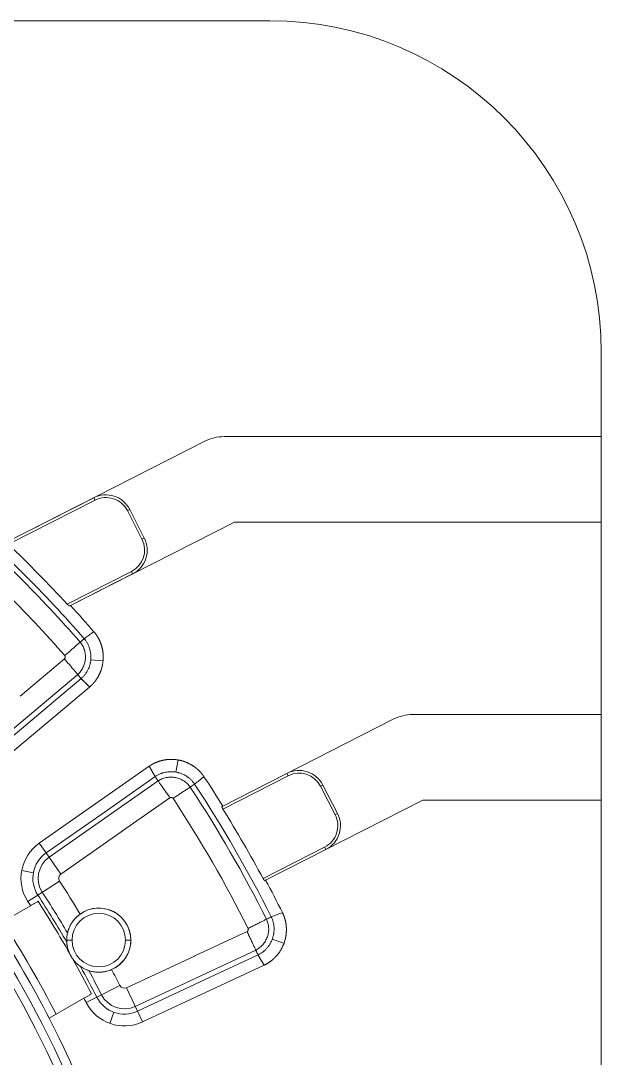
# Model space of a CAD drawing. Header units: millimetres. Extents: x 210 to 1075, y 109 to 733.
# Drawn here: x 671 to 779.6, y 538.7 to 732.8 of the extents above; entities that cross this region are included whole.
import ezdxf

# ---------------------------------------------------------------- set-up
doc = ezdxf.new("R2010")
doc.units = ezdxf.units.MM
doc.layers.add('core', color=7, linetype='Continuous', lineweight=20)

msp = doc.modelspace()

# ---------------------------------------------------------------- linework, layer by layer
at = {"layer": 'core', "lineweight": 18}
for p, q in [((717.557, 732.811), (577.917, 732.811)), ((779.557, 655.012), (779.557, 670.811)), ((705.377, 654.141), (668.517, 635.37)), ((779.557, 655.012), (709.007, 655.012)), ((779.557, 639.012), (779.557, 655.012)), ((694.078, 636.043), (691.355, 641.389)), ((680.27, 623.4), (710.927, 639.012)), ((779.557, 639.012), (710.927, 639.012)), ((779.557, 603.011), (779.557, 639.012)), ((664.604, 592.031), (683.831, 608.164)), ((740.652, 602.14), (708.75, 585.894)), ((779.557, 603.011), (744.282, 603.011)), ((779.557, 587.011), (779.557, 603.011)), ((694.996, 593.35), (674.417, 578.94)), ((730.215, 584.492), (727.481, 589.833)), ((716.77, 572.022), (746.202, 587.011)), ((779.557, 587.011), (746.202, 587.011)), ((779.557, 531.305), (779.557, 587.011)), ((689.937, 581.198), (689.994, 581.238)), ((672.792, 567.262), (666.289, 563.507)), ((703.497, 557.851), (703.434, 557.821)), ((693.718, 545.51), (716.484, 556.126)), ((676.289, 546.187), (682.792, 549.941))]:
    msp.add_line(p, q, dxfattribs=at)
at = {"layer": 'core', "lineweight": 13}
for p, q in [((668.389, 635.305), (684.63, 643.576)), ((684.857, 643.13), (668.647, 634.875)), ((684.63, 643.576), (684.857, 643.13)), ((690.909, 641.163), (691.355, 641.389)), ((693.632, 635.816), (690.909, 641.163)), ((691.355, 641.389), (694.078, 636.043)), ((694.078, 636.043), (693.632, 635.816)), ((679.67, 623.656), (691.664, 629.764)), ((691.891, 629.318), (680.145, 623.336)), ((691.664, 629.764), (691.891, 629.318)), ((679.144, 613.437), (670.852, 606.48)), ((684.064, 613.261), (686.362, 613.054)), ((662.537, 594.494), (681.61, 610.498)), ((682.249, 609.738), (673.903, 602.735)), ((673.903, 602.735), (663.176, 593.733)), ((700.403, 594.521), (699.997, 592.246)), ((708.63, 585.832), (720.761, 592.01)), ((720.761, 592.01), (720.988, 591.565)), ((696.672, 590.598), (676.261, 576.306)), ((687.167, 585.154), (696.103, 591.412)), ((720.988, 591.565), (708.775, 585.345)), ((727.036, 589.605), (727.481, 589.833)), ((729.77, 584.264), (727.036, 589.605)), ((727.481, 589.833), (730.215, 584.492)), ((689.994, 581.238), (698.873, 587.455)), ((675.692, 577.12), (687.167, 585.154)), ((730.215, 584.492), (729.77, 584.264)), ((678.462, 573.163), (689.937, 581.198)), ((674.417, 578.94), (675.692, 577.12)), ((678.462, 573.163), (675.692, 577.12)), ((716.294, 572.341), (727.806, 578.204)), ((728.033, 577.758), (716.65, 571.961)), ((727.806, 578.204), (728.033, 577.758)), ((671.137, 573.83), (673.322, 573.425)), ((678.21, 571.871), (674.158, 569.244)), ((672.293, 568.035), (674.158, 569.244)), ((713.307, 562.425), (703.497, 557.851)), ((718.025, 561.012), (720.204, 560.224)), ((680.557, 560.811), (679.557, 560.811)), ((690.557, 560.811), (691.557, 560.811)), ((703.434, 557.821), (690.738, 551.901)), ((692.359, 548.424), (714.928, 558.948)), ((715.348, 558.048), (705.475, 553.444)), ((705.475, 553.444), (692.779, 547.524)), ((689.493, 552.329), (685.191, 550.133)), ((690.738, 551.901), (692.779, 547.524)), ((683.212, 549.123), (685.191, 550.133)), ((693.718, 545.51), (692.779, 547.524)), ((688.388, 547.321), (687.643, 545.227))]:
    msp.add_line(p, q, dxfattribs=at)
at = {"layer": 'core', "lineweight": 18}
for centre, radius, start, end in [((717.557, 670.811), 62, 0, 90), ((709.007, 647.012), 8, 90, 116.98793), ((494.557, 452.811), 201.12, 0, 180), ((686.899, 639.12), 5, 26.98793, 116.98793), ((494.557, 452.811), 251.902, 42.70457, 46.28262), ((689.622, 633.774), 5, 296.98793, 26.98793), ((494.557, 452.811), 252.17, 41.08098, 42.56947), ((744.282, 595.011), 8, 90, 116.98793), ((723.03, 587.555), 5, 27.10649, 116.98793), ((494.557, 452.811), 252.17, 31.85353, 33.33591), ((494.557, 452.811), 251.902, 28.32747, 31.74459), ((725.764, 582.214), 5, 296.98793, 27.10649), ((679.006, 572.387), 8, 125, 212.95487), ((494.557, 452.811), 252.17, 26.66474, 28.21241), ((494.557, 452.811), 211.818, 32.70596, 32.95487), ((494.557, 452.811), 213.449, 29.64184, 32.68527), ((685.557, 560.811), 6, 0, 125.52647), ((494.557, 452.811), 204.318, 27.19463, 32.80537), ((494.557, 452.811), 205.818, 27.21509, 32.78491), ((685.557, 560.811), 6, 293.44508, 0), ((494.557, 452.811), 213.449, 27.31473, 29.32971), ((494.557, 452.811), 211.818, 27.04513, 27.29404), ((690.337, 552.76), 8, 207.04513, 295), ((494.557, 452.811), 204.318, 17.80537, 27.19463)]:
    msp.add_arc(centre, radius, start, end, dxfattribs=at)
at = {"layer": 'core', "lineweight": 13}
for centre, radius, start, end in [((494.557, 452.811), 202.61, 0, 180), ((686.899, 639.12), 5, 26.98793, 116.98793), ((686.899, 639.12), 4.5, 26.98793, 116.98793), ((494.557, 452.811), 249.948, 41.12793, 48.87207), ((494.557, 452.811), 248.955, 41.12793, 48.87207), ((494.557, 452.811), 245.118, 41.12793, 48.87207), ((689.622, 633.774), 4.5, 296.98793, 26.98793), ((689.622, 633.774), 5, 296.98793, 26.98793), ((723.03, 587.555), 5, 27.10649, 116.98793), ((723.03, 587.555), 4.5, 27.10649, 116.98793), ((494.557, 452.811), 248.955, 26.71555, 33.28795), ((494.557, 452.811), 249.948, 26.71555, 33.28795), ((494.557, 452.811), 245.118, 26.71555, 33.28795), ((725.764, 582.214), 4.5, 296.98793, 27.10649), ((725.764, 582.214), 5, 296.98793, 27.10649), ((679.006, 572.387), 5.778, 125, 212.95487), ((679.006, 572.387), 4.785, 125, 212.95487), ((679.006, 572.387), 0.948, 125, 212.95487), ((494.557, 452.811), 218.87, 31.04793, 32.95487), ((494.557, 452.811), 214.04, 30.18821, 32.95487), ((494.557, 452.811), 215.033, 30.56553, 32.95487), ((685.557, 560.811), 6, 0, 146.18813), ((685.557, 560.811), 5, 0, 180), ((685.557, 560.811), 5, 180, 0), ((685.557, 560.811), 6, 272.78157, 0), ((494.557, 452.811), 214.04, 27.04513, 28.78333), ((494.557, 452.811), 218.87, 27.04513, 27.92362), ((494.557, 452.811), 215.033, 27.04513, 28.40599), ((690.337, 552.76), 0.948, 207.04513, 295), ((690.337, 552.76), 5.778, 207.04513, 295), ((690.337, 552.76), 4.785, 207.04513, 295)]:
    msp.add_arc(centre, radius, start, end, dxfattribs=at)
for points, knots in [([(585.006, 363.835), (586.484, 365.258), (587.92, 366.719), (590.709, 369.717), (592.063, 371.255), (594.688, 374.405), (595.96, 376.017), (597.807, 378.494), (598.412, 379.328), (599.155, 380.384), (599.303, 380.596), (599.598, 381.02), (600.038, 381.658), (600.47, 382.299), (601.895, 384.442), (602.984, 386.181), (605.063, 389.706), (606.052, 391.491), (607.931, 395.108), (608.822, 396.939), (610.506, 400.646), (611.3, 402.523), (612.789, 406.321), (613.485, 408.243), (614.778, 412.133), (615.375, 414.101), (615.955, 416.216), (615.989, 416.341), (616.057, 416.59), (616.09, 416.715), (616.19, 417.089), (616.388, 417.838), (616.831, 419.586), (617.179, 421.088), (617.836, 424.095), (618.221, 426.105), (618.883, 430.135), (619.44, 434.174), (619.789, 438.234), (620.033, 442.303), (620.102, 444.342), (620.135, 448.431), (620.099, 450.48), (619.964, 453.562), (619.905, 454.591), (619.815, 455.878), (619.796, 456.135), (619.757, 456.65), (619.695, 457.423), (619.626, 458.193), (619.479, 459.732), (619.256, 461.779), (618.981, 463.816), (618.53, 466.863), (618.178, 468.884), (617.371, 472.906), (616.461, 476.908), (615.346, 480.869), (614.585, 483.331), (614.43, 483.823), (614.192, 484.56), (614.112, 484.806), (613.95, 485.296), (613.542, 486.521), (613.114, 487.738), (612.052, 490.643), (611.296, 492.56), (609.688, 496.355), (608.836, 498.232), (607.711, 500.555), (607.483, 501.018), (607.137, 501.711), (607.02, 501.941), (606.787, 502.402), (606.199, 503.549), (605.595, 504.685), (604.115, 507.388), (603.086, 509.159), (600.947, 512.64), (599.837, 514.35), (597.534, 517.71), (596.342, 519.36), (593.877, 522.6), (591.333, 525.78), (588.63, 528.843), (585.847, 531.847), (584.415, 533.319), (582.574, 535.12), (582.203, 535.479), (581.643, 536.013), (581.456, 536.191), (581.08, 536.545), (580.14, 537.427), (577.665, 539.675), (575.317, 541.655), (572.132, 544.213), (570.512, 545.45), (565.57, 549.04), (562.166, 551.27), (556.901, 554.373), (555.119, 555.368), (551.5, 557.274), (549.663, 558.187), (547.333, 559.275), (546.631, 559.598), (545.926, 559.914), (545.454, 560.124), (545.218, 560.229), (544.036, 560.746), (543.088, 561.148), (540.234, 562.316), (538.319, 563.047), (534.466, 564.414), (532.528, 565.05), (528.629, 566.23), (526.669, 566.774), (522.724, 567.769), (518.757, 568.673), (514.745, 569.393), (510.709, 570.019), (508.68, 570.285), (505.618, 570.614), (504.595, 570.712), (503.056, 570.841), (502.542, 570.881), (501.77, 570.936), (501.512, 570.954), (500.998, 570.988), (500.74, 571.004), (498.426, 571.143), (496.374, 571.218), (492.279, 571.273), (490.236, 571.254), (486.161, 571.121), (482.095, 570.895), (478.049, 570.483), (474.012, 569.977), (471.999, 569.678), (467.981, 568.986), (465.978, 568.593), (461.98, 567.715), (459.985, 567.229), (457.499, 566.562), (457.002, 566.426), (456.257, 566.217), (456.008, 566.146), (455.513, 566.004), (454.275, 565.646), (453.045, 565.27), (450.11, 564.338), (448.173, 563.674), (444.339, 562.262), (442.443, 561.515), (436.812, 559.149), (433.138, 557.407), (425.948, 553.592), (422.433, 551.519), (418.138, 548.721), (417.284, 548.15), (416.011, 547.28), (415.376, 546.84), (414.745, 546.395), (414.324, 546.097), (414.114, 545.947), (412.228, 544.594), (410.585, 543.359), (407.363, 540.824), (405.786, 539.525), (402.695, 536.861), (401.182, 535.498), (398.22, 532.708), (395.321, 529.856), (392.55, 526.879), (389.841, 523.839), (388.519, 522.288), (385.938, 519.123), (384.679, 517.509), (382.839, 515.041), (381.931, 513.795), (381.042, 512.531), (380.6, 511.896), (380.453, 511.684), (380.161, 511.259), (378.854, 509.345), (377.599, 507.406), (375.45, 503.921), (374.417, 502.16), (372.432, 498.599), (371.48, 496.801), (369.654, 493.167), (368.78, 491.331), (367.112, 487.625), (365.522, 483.881), (364.09, 480.065), (362.738, 476.212), (362.102, 474.267), (361.208, 471.321), (360.921, 470.334), (360.504, 468.848), (360.368, 468.351), (360.101, 467.355), (359.97, 466.856), (359.33, 464.363), (358.863, 462.365), (358.016, 458.361), (357.637, 456.355), (356.964, 452.335), (356.671, 450.321), (356.169, 446.286), (355.752, 442.243), (355.38, 436.157), (355.302, 432.084), (355.31, 428.003), (355.358, 425.959), (355.495, 422.887), (355.579, 421.35), (355.707, 419.553), (355.768, 418.783), (355.81, 418.269), (355.832, 418.012), (356.033, 415.702), (356.255, 413.66), (356.781, 409.598), (357.086, 407.577), (357.778, 403.558), (358.164, 401.559), (359.019, 397.582), (359.487, 395.605), (360.504, 391.67), (361.601, 387.757), (362.862, 383.887), (364.204, 380.037), (364.915, 378.123), (366.421, 374.317), (367.215, 372.425), (368.156, 370.308), (368.261, 370.073), (368.472, 369.603), (368.579, 369.369), (368.9, 368.665), (369.549, 367.263), (370.218, 365.875), (371.582, 363.116), (372.526, 361.301), (374.484, 357.718), (375.498, 355.95), (378.641, 350.716), (380.873, 347.32), (384.424, 342.365), (385.641, 340.737), (388.144, 337.526), (389.429, 335.944), (392.068, 332.827), (393.422, 331.292), (395.505, 329.025), (396.208, 328.275), (397.097, 327.345), (397.276, 327.159), (397.634, 326.789), (397.813, 326.604), (398.353, 326.051), (398.715, 325.685), (400.53, 323.863), (402.007, 322.439), (405.009, 319.659), (406.535, 318.302), (411.183, 314.332), (414.379, 311.819), (419.314, 308.245), (422.651, 305.927), (426.081, 303.738), (429.559, 301.615), (431.322, 300.586), (434.895, 298.594), (436.705, 297.631), (438.999, 296.469), (439.459, 296.239), (440.152, 295.897), (440.383, 295.783), (440.846, 295.558), (442.004, 294.996), (443.167, 294.45), (445.967, 293.169), (447.845, 292.355), (451.624, 290.805), (453.525, 290.068), (457.348, 288.672), (459.271, 288.013), (463.139, 286.769), (467.029, 285.602), (472.93, 284.077), (478.897, 282.779), (482.92, 282.066), (486.964, 281.431), (488.998, 281.152), (491.299, 280.883), (491.555, 280.853), (492.067, 280.796), (492.323, 280.768), (493.09, 280.686), (494.626, 280.529), (496.159, 280.395), (499.225, 280.156), (501.266, 280.038), (505.344, 279.879), (507.381, 279.84), (511.449, 279.838), (513.481, 279.876), (517.54, 280.029), (519.567, 280.145), (523.616, 280.453), (527.661, 280.838), (531.696, 281.378), (537.742, 282.305), (541.763, 283.08), (546.025, 284.072), (546.275, 284.131), (546.776, 284.251), (547.527, 284.431), (549.274, 284.865), (550.762, 285.257), (553.728, 286.069), (555.689, 286.646), (559.581, 287.871), (561.511, 288.52), (565.343, 289.887), (569.144, 291.324), (572.885, 292.902), (576.596, 294.549), (578.436, 295.408), (582.087, 297.196), (583.897, 298.125), (587.488, 300.054), (589.268, 301.053), (592.798, 303.123), (594.547, 304.193), (596.498, 305.438), (596.715, 305.577), (597.148, 305.856), (597.364, 305.996), (598.011, 306.417), (599.301, 307.266), (600.575, 308.131), (603.105, 309.881), (604.765, 311.077), (608.033, 313.524), (609.641, 314.776), (612.805, 317.334), (614.361, 318.641), (617.422, 321.311), (618.927, 322.673), (623.365, 326.844), (626.221, 329.733), (630.354, 334.232), (631.706, 335.758), (634.36, 338.866), (635.661, 340.447), (637.575, 342.861), (638.206, 343.673), (639.455, 345.31), (640.072, 346.133), (641.895, 348.616), (643.076, 350.288), (645.371, 353.668), (647.599, 357.084), (649.693, 360.569), (651.721, 364.088), (652.702, 365.864), (654.6, 369.451), (655.516, 371.262), (657.283, 374.916), (658.135, 376.76), (659.773, 380.482), (660.559, 382.36), (662.066, 386.15), (662.786, 388.062), (663.817, 390.955), (664.32, 392.409), (664.885, 394.116), (665.123, 394.85), (665.28, 395.34), (665.358, 395.585), (666.055, 397.793), (666.637, 399.761), (667.727, 403.707), (668.235, 405.685), (669.179, 409.651), (670.05, 413.627), (670.777, 417.623), (671.76, 423.631), (672.273, 427.656), (672.827, 433.722), (672.975, 435.749), (673.201, 439.813), (673.278, 441.85), (673.36, 445.933), (673.364, 447.98), (673.316, 451.058), (673.291, 452.085), (673.247, 453.37), (673.238, 453.628), (673.219, 454.142), (673.188, 454.912), (673.152, 455.682), (673.02, 458.245), (672.736, 462.331), (672.311, 466.387), (671.566, 472.449), (670.929, 476.46), (669.765, 482.434), (669.342, 484.418), (668.428, 488.371), (667.936, 490.34), (666.357, 496.226), (665.166, 500.121), (663.167, 505.918), (662.465, 507.843), (661.543, 510.24), (661.356, 510.719), (661.073, 511.436), (660.978, 511.676), (660.787, 512.153), (660.307, 513.346), (659.815, 514.531), (658.611, 517.361), (657.777, 519.229), (656.049, 522.927), (655.154, 524.757), (653.304, 528.381), (652.349, 530.174), (650.38, 533.724), (648.351, 537.238), (646.203, 540.678), (643.996, 544.083), (642.863, 545.767), (640.538, 549.098), (639.345, 550.745), (636.9, 554.003), (635.647, 555.613), (633.081, 558.797), (631.767, 560.37), (630.087, 562.313), (629.749, 562.7), (629.239, 563.28), (629.069, 563.472), (628.728, 563.857), (627.872, 564.816), (627.009, 565.764), (624.918, 568.019), (622.087, 570.971), (619.167, 573.813), (614.723, 577.997), (611.673, 580.677), (606.969, 584.538), (605.379, 585.798), (602.156, 588.265), (600.524, 589.472), (595.56, 593.012), (592.165, 595.264), (586.941, 598.481), (585.177, 599.526), (583.169, 600.671), (582.945, 600.797), (582.497, 601.05), (582.273, 601.176), (581.599, 601.552), (580.249, 602.299), (578.891, 603.028), (574.346, 605.417), (570.652, 607.202), (565.026, 609.689), (561.246, 611.284), (557.409, 612.753), (555.235, 613.543), (554.993, 613.63), (554.509, 613.804), (553.782, 614.063), (552.084, 614.656), (550.625, 615.145), (547.702, 616.097), (543.794, 617.298), (539.863, 618.365), (535.92, 619.365), (533.943, 619.832), (529.977, 620.699), (527.989, 621.099), (524.001, 621.834), (522.001, 622.168), (515.984, 623.07), (511.95, 623.539), (503.837, 624.212), (499.758, 624.416), (494.63, 624.502), (493.603, 624.511), (492.317, 624.512), (492.06, 624.511), (491.546, 624.509), (490.775, 624.505), (487.951, 624.47), (485.394, 624.386), (481.314, 624.184), (477.245, 623.916), (473.199, 623.515), (469.165, 623.049), (467.154, 622.783), (463.142, 622.186), (459.142, 621.525), (455.165, 620.734), (451.199, 619.879), (449.221, 619.419), (443.306, 617.941), (439.385, 616.826), (433.539, 614.953), (431.596, 614.295), (429.417, 613.517), (429.175, 613.43), (428.692, 613.255), (427.967, 612.991), (426.283, 612.366), (424.848, 611.814), (421.992, 610.688), (420.104, 609.907), (416.361, 608.29), (412.65, 606.615), (407.182, 603.931), (403.6, 602.029), (398.275, 599.092), (394.789, 597.02), (389.657, 593.743), (387.963, 592.623), (384.605, 590.325), (381.281, 587.97), (378.021, 585.501), (375.6, 583.606), (374.597, 582.807), (373.6, 581.997), (373.202, 581.672), (372.605, 581.183), (370.43, 579.379), (368.492, 577.705), (365.442, 574.983), (363.941, 573.601), (359.514, 569.39), (356.661, 566.497), (351.151, 560.544), (348.493, 557.483), (344.651, 552.766), (343.395, 551.172), (340.93, 547.944), (339.722, 546.309), (337.354, 542.998), (335.034, 539.645), (332.812, 536.207), (331.454, 534.032), (331.049, 533.377), (330.647, 532.72), (330.381, 532.28), (330.247, 532.061), (329.584, 530.96), (328.016, 528.309), (324.515, 522.061), (321.787, 516.598), (318.388, 509.222), (316.807, 505.486), (314.611, 499.815), (313.908, 497.913), (312.56, 494.086), (311.916, 492.161), (310.685, 488.288), (310.1, 486.34), (308.986, 482.421), (307.932, 478.479), (306.997, 474.49), (306.45, 471.982), (306.343, 471.479), (306.132, 470.473), (305.822, 468.963), (305.529, 467.45), (305.155, 465.429), (304.976, 464.418), (304.634, 462.392), (304.47, 461.377), (304.16, 459.346), (304.013, 458.329), (303.838, 457.056), (303.804, 456.801), (303.736, 456.292), (303.702, 456.037), (303.6, 455.273), (303.532, 454.763), (303.465, 454.254)], [0, 0, 0, 0, 0.0039063, 0.0039063, 0.0078125, 0.0078125, 0.0117188, 0.0117188, 0.0136719, 0.0136719, 0.0141602, 0.0141602, 0.0146484, 0.015625, 0.015625, 0.0195313, 0.0195313, 0.0234375, 0.0234375, 0.0273438, 0.0273438, 0.03125, 0.03125, 0.0351563, 0.0351563, 0.0390625, 0.0390625, 0.0393066, 0.0393066, 0.0395508, 0.0395508, 0.0400391, 0.0410156, 0.0429688, 0.0429688, 0.046875, 0.046875, 0.0507812, 0.0546875, 0.0546875, 0.0585937, 0.0585937, 0.0625, 0.0625, 0.0644531, 0.0644531, 0.0649414, 0.0649414, 0.0654297, 0.0664062, 0.0664062, 0.0683594, 0.0703125, 0.0703125, 0.0742187, 0.0742187, 0.078125, 0.0820312, 0.0820312, 0.0830078, 0.0830078, 0.0834961, 0.0834961, 0.0839844, 0.0859375, 0.0859375, 0.0898437, 0.0898437, 0.09375, 0.09375, 0.0947266, 0.0947266, 0.0952148, 0.0952148, 0.0957031, 0.0976562, 0.0976562, 0.1015625, 0.1015625, 0.1054687, 0.1054687, 0.109375, 0.109375, 0.1132812, 0.1171875, 0.1171875, 0.1210937, 0.1210937, 0.1220703, 0.1220703, 0.1225586, 0.1225586, 0.1230469, 0.125, 0.1289062, 0.1289062, 0.1328125, 0.1328125, 0.140625, 0.140625, 0.1445312, 0.1445312, 0.1484375, 0.1484375, 0.1494141, 0.1499023, 0.1499023, 0.1503906, 0.1503906, 0.1523437, 0.1523437, 0.15625, 0.15625, 0.1601562, 0.1601562, 0.1640625, 0.1640625, 0.1679687, 0.171875, 0.171875, 0.1757812, 0.1757812, 0.1777344, 0.1777344, 0.1787109, 0.1787109, 0.1791992, 0.1791992, 0.1796875, 0.1796875, 0.1835937, 0.1835937, 0.1875, 0.1875, 0.1914062, 0.1953125, 0.1953125, 0.1992187, 0.1992187, 0.203125, 0.203125, 0.2070312, 0.2070312, 0.2080078, 0.2080078, 0.2084961, 0.2084961, 0.2089844, 0.2109375, 0.2109375, 0.2148437, 0.2148437, 0.21875, 0.21875, 0.2265625, 0.2265625, 0.234375, 0.234375, 0.2363281, 0.2363281, 0.2373047, 0.237793, 0.237793, 0.2382812, 0.2382812, 0.2421875, 0.2421875, 0.2460937, 0.2460937, 0.25, 0.25, 0.2539062, 0.2578125, 0.2578125, 0.2617187, 0.2617187, 0.265625, 0.265625, 0.2675781, 0.2685547, 0.2685547, 0.269043, 0.269043, 0.2695312, 0.2734375, 0.2734375, 0.2773437, 0.2773437, 0.28125, 0.28125, 0.2851562, 0.2851562, 0.2890625, 0.2929687, 0.2929687, 0.296875, 0.296875, 0.2988281, 0.2988281, 0.2998047, 0.2998047, 0.3007812, 0.3007812, 0.3046875, 0.3046875, 0.3085937, 0.3085937, 0.3125, 0.3125, 0.3164062, 0.3203125, 0.3242187, 0.3242187, 0.328125, 0.328125, 0.3300781, 0.3310547, 0.331543, 0.331543, 0.3320312, 0.3320312, 0.3359375, 0.3359375, 0.3398437, 0.3398437, 0.34375, 0.34375, 0.3476562, 0.3476562, 0.3515625, 0.3554687, 0.3554687, 0.359375, 0.359375, 0.3632812, 0.3632812, 0.3637695, 0.3637695, 0.3642578, 0.3642578, 0.3652344, 0.3671875, 0.3671875, 0.3710937, 0.3710937, 0.375, 0.375, 0.3828125, 0.3828125, 0.3867187, 0.3867187, 0.390625, 0.390625, 0.3945312, 0.3945312, 0.3964844, 0.3964844, 0.3969727, 0.3969727, 0.3974609, 0.3974609, 0.3984375, 0.3984375, 0.4023437, 0.4023437, 0.40625, 0.40625, 0.4140625, 0.4140625, 0.4179687, 0.421875, 0.421875, 0.4257812, 0.4257812, 0.4296875, 0.4296875, 0.4306641, 0.4306641, 0.4311523, 0.4311523, 0.4316406, 0.4335937, 0.4335937, 0.4375, 0.4375, 0.4414062, 0.4414062, 0.4453125, 0.4453125, 0.4492187, 0.453125, 0.4570312, 0.4609375, 0.4609375, 0.4648437, 0.4648437, 0.465332, 0.465332, 0.4658203, 0.4658203, 0.4667969, 0.46875, 0.46875, 0.4726562, 0.4726562, 0.4765625, 0.4765625, 0.4804687, 0.4804687, 0.484375, 0.484375, 0.4882812, 0.4921875, 0.4921875, 0.5, 0.5, 0.5004883, 0.5004883, 0.5009766, 0.5019531, 0.5039062, 0.5039062, 0.5078125, 0.5078125, 0.5117187, 0.5117187, 0.515625, 0.5195312, 0.5195312, 0.5234375, 0.5234375, 0.5273437, 0.5273437, 0.53125, 0.53125, 0.5351563, 0.5351563, 0.5356445, 0.5356445, 0.5361328, 0.5361328, 0.5371094, 0.5390625, 0.5390625, 0.5429688, 0.5429688, 0.546875, 0.546875, 0.5507813, 0.5507813, 0.5546875, 0.5546875, 0.5625, 0.5625, 0.5664063, 0.5664063, 0.5703125, 0.5703125, 0.5722656, 0.5722656, 0.5742188, 0.5742188, 0.578125, 0.578125, 0.5820313, 0.5859375, 0.5859375, 0.5898438, 0.5898438, 0.59375, 0.59375, 0.5976563, 0.5976563, 0.6015625, 0.6015625, 0.6054688, 0.6054688, 0.6074219, 0.6083984, 0.6088867, 0.6088867, 0.609375, 0.609375, 0.6132813, 0.6132813, 0.6171875, 0.6171875, 0.6210938, 0.625, 0.625, 0.6328125, 0.6328125, 0.6367188, 0.6367188, 0.640625, 0.640625, 0.6445313, 0.6445313, 0.6464844, 0.6464844, 0.6469727, 0.6469727, 0.6474609, 0.6484375, 0.6484375, 0.6523438, 0.65625, 0.65625, 0.6640625, 0.6640625, 0.6679688, 0.6679688, 0.671875, 0.671875, 0.6796875, 0.6796875, 0.6835938, 0.6835938, 0.6845703, 0.6845703, 0.6850586, 0.6850586, 0.6855469, 0.6875, 0.6875, 0.6914063, 0.6914063, 0.6953125, 0.6953125, 0.6992188, 0.6992188, 0.703125, 0.7070313, 0.7070313, 0.7109375, 0.7109375, 0.7148438, 0.7148438, 0.71875, 0.71875, 0.7226563, 0.7226563, 0.7236328, 0.7236328, 0.7241211, 0.7241211, 0.7246094, 0.7265625, 0.7265625, 0.7304688, 0.734375, 0.734375, 0.7421875, 0.7421875, 0.7460938, 0.7460938, 0.75, 0.75, 0.7578125, 0.7578125, 0.7617188, 0.7617188, 0.762207, 0.762207, 0.7626953, 0.7626953, 0.7636719, 0.765625, 0.765625, 0.7734375, 0.7734375, 0.7773438, 0.78125, 0.78125, 0.7817383, 0.7817383, 0.7822266, 0.7832031, 0.7851563, 0.7851563, 0.7890625, 0.7929688, 0.7929688, 0.796875, 0.796875, 0.8007813, 0.8007813, 0.8046875, 0.8046875, 0.8125, 0.8125, 0.8203125, 0.8203125, 0.8222656, 0.8222656, 0.8227539, 0.8227539, 0.8232422, 0.8242188, 0.828125, 0.828125, 0.8320313, 0.8359375, 0.8359375, 0.8398438, 0.8398438, 0.84375, 0.8476563, 0.8476563, 0.8515625, 0.8515625, 0.859375, 0.859375, 0.8632813, 0.8632813, 0.8637695, 0.8637695, 0.8642578, 0.8652344, 0.8671875, 0.8671875, 0.8710938, 0.8710938, 0.875, 0.8789063, 0.8828125, 0.8828125, 0.890625, 0.890625, 0.8945313, 0.8945313, 0.8984375, 0.9023438, 0.9023438, 0.9042969, 0.9047852, 0.9047852, 0.9052734, 0.90625, 0.9101563, 0.9101563, 0.9140625, 0.9140625, 0.921875, 0.921875, 0.9296875, 0.9296875, 0.9335938, 0.9335938, 0.9375, 0.9375, 0.9414063, 0.9453125, 0.9453125, 0.9462891, 0.9467773, 0.9467773, 0.9472656, 0.9472656, 0.9492188, 0.953125, 0.9609375, 0.9609375, 0.96875, 0.96875, 0.9726563, 0.9726563, 0.9765625, 0.9765625, 0.9804688, 0.9804688, 0.984375, 0.9882813, 0.9882813, 0.9892578, 0.9892578, 0.9902344, 0.9921875, 0.9921875, 0.9941406, 0.9941406, 0.9960938, 0.9960938, 0.9980469, 0.9980469, 0.9985352, 0.9985352, 0.9990234, 0.9990234, 1, 1, 1, 1]), ([(682.829, 617.212), (682.775, 617.166), (682.706, 617.105), (682.536, 616.957), (682.436, 616.87), (682.208, 616.67), (682.08, 616.559), (681.799, 616.313), (681.646, 616.18), (681.32, 615.895), (681.147, 615.744), (680.785, 615.428), (680.596, 615.263), (680.207, 614.923), (680.007, 614.748), (679.601, 614.394), (679.396, 614.215), (679.191, 614.036)], [0, 0, 0, 0, 0.125, 0.125, 0.25, 0.25, 0.375, 0.375, 0.5, 0.5, 0.625, 0.625, 0.75, 0.75, 0.875, 0.875, 1, 1, 1, 1]), ([(682.08, 616.558), (682.245, 616.36), (682.39, 616.149), (682.656, 615.677), (682.772, 615.41), (682.949, 614.863), (683.009, 614.583), (683.076, 614.013), (683.082, 613.721), (683.038, 613.151), (682.989, 612.869), (682.834, 612.312), (682.731, 612.043), (682.474, 611.533), (682.32, 611.288), (681.982, 610.857), (681.805, 610.67), (681.61, 610.499)], [0, 0, 0, 0, 0.1147879, 0.1147879, 0.2431519, 0.2431519, 0.3715159, 0.3715159, 0.49988, 0.49988, 0.628244, 0.628244, 0.756608, 0.756608, 0.884972, 0.884972, 1, 1, 1, 1]), ([(682.249, 609.738), (682.251, 609.739), (682.253, 609.741), (682.257, 609.745), (682.263, 609.75), (682.278, 609.762), (682.307, 609.787), (682.364, 609.838), (682.412, 609.882), (682.507, 609.971), (682.568, 610.033), (682.748, 610.22), (682.861, 610.351), (683.021, 610.556), (683.098, 610.661), (683.172, 610.769), (683.22, 610.841), (683.244, 610.878), (683.36, 611.063), (683.445, 611.213), (683.599, 611.521), (683.737, 611.835), (683.845, 612.161), (683.914, 612.41), (683.946, 612.536), (683.973, 612.664), (683.99, 612.749), (683.998, 612.792), (684.036, 613.007), (684.058, 613.179), (684.085, 613.524), (684.09, 613.697), (684.086, 613.958), (684.08, 614.088), (684.07, 614.218), (684.062, 614.305), (684.058, 614.349), (684.033, 614.565), (683.976, 614.907), (683.888, 615.241), (683.783, 615.57), (683.722, 615.733), (683.583, 616.054), (683.507, 616.21), (683.338, 616.512), (683.247, 616.659), (683.099, 616.872), (683.022, 616.976), (682.927, 617.095), (682.878, 617.154), (682.853, 617.183), (682.841, 617.198), (682.836, 617.204), (682.832, 617.208), (682.83, 617.21), (682.829, 617.212)], [0, 0, 0, 0, 0.0009766, 0.0009766, 0.0019531, 0.0039062, 0.0078125, 0.015625, 0.03125, 0.03125, 0.0625, 0.0625, 0.125, 0.125, 0.15625, 0.171875, 0.171875, 0.1875, 0.1875, 0.25, 0.25, 0.3125, 0.375, 0.375, 0.40625, 0.421875, 0.421875, 0.4375, 0.4375, 0.5, 0.5, 0.5625, 0.5625, 0.59375, 0.609375, 0.609375, 0.625, 0.625, 0.6875, 0.75, 0.75, 0.8125, 0.8125, 0.875, 0.875, 0.9375, 0.9375, 0.96875, 0.984375, 0.9921875, 0.9960938, 0.9980469, 0.9990234, 0.9990234, 1, 1, 1, 1]), ([(679.144, 613.437), (679.149, 613.442), (679.154, 613.446), (679.164, 613.456), (679.168, 613.461), (679.181, 613.477), (679.189, 613.488), (679.21, 613.523), (679.222, 613.547), (679.242, 613.597), (679.25, 613.622), (679.258, 613.662), (679.261, 613.675), (679.265, 613.702), (679.267, 613.715), (679.27, 613.755), (679.27, 613.782), (679.267, 613.823), (679.266, 613.836), (679.262, 613.863), (679.26, 613.876), (679.251, 613.915), (679.243, 613.941), (679.227, 613.979), (679.221, 613.991), (679.211, 614.008), (679.207, 614.014), (679.199, 614.025), (679.195, 614.03), (679.191, 614.036)], [0, 0, 0, 0, 0.03125, 0.03125, 0.0625, 0.0625, 0.125, 0.125, 0.25, 0.25, 0.375, 0.375, 0.4375, 0.4375, 0.5, 0.5, 0.625, 0.625, 0.6875, 0.6875, 0.75, 0.75, 0.875, 0.875, 0.9375, 0.9375, 0.96875, 0.96875, 1, 1, 1, 1]), ([(679.144, 613.437), (679.32, 613.228), (679.495, 613.019), (679.841, 612.607), (680.011, 612.404), (680.343, 612.008), (680.505, 611.816), (680.814, 611.447), (680.962, 611.271), (681.24, 610.94), (681.37, 610.785), (681.61, 610.499), (681.719, 610.369), (681.914, 610.136), (681.999, 610.035), (682.144, 609.862), (682.203, 609.792), (682.249, 609.738)], [0, 0, 0, 0, 0.125, 0.125, 0.25, 0.25, 0.375, 0.375, 0.5, 0.5, 0.625, 0.625, 0.75, 0.75, 0.875, 0.875, 1, 1, 1, 1]), ([(703.494, 589.994), (703.493, 589.996), (703.491, 589.999), (703.488, 590.003), (703.484, 590.01), (703.473, 590.026), (703.451, 590.058), (703.408, 590.121), (703.369, 590.174), (703.291, 590.279), (703.237, 590.347), (703.071, 590.548), (702.836, 590.804), (702.576, 591.036), (702.405, 591.174), (702.371, 591.201), (702.301, 591.254), (702.266, 591.28), (702.16, 591.357), (702.088, 591.406), (701.871, 591.548), (701.572, 591.723), (701.259, 591.867), (700.938, 591.997), (700.774, 592.054), (700.563, 592.116), (700.521, 592.128), (700.436, 592.151), (700.394, 592.162), (700.267, 592.193), (700.181, 592.212), (699.925, 592.261), (699.753, 592.286), (699.492, 592.31), (699.362, 592.319), (699.231, 592.324), (699.143, 592.326), (699.099, 592.326), (698.88, 592.325), (698.531, 592.307), (698.188, 592.255), (697.847, 592.187), (697.678, 592.144), (697.469, 592.079), (697.427, 592.066), (697.344, 592.038), (697.302, 592.024), (697.179, 591.979), (697.098, 591.947), (696.858, 591.846), (696.701, 591.77), (696.472, 591.645), (696.359, 591.579), (696.23, 591.497), (696.166, 591.455), (696.135, 591.433), (696.119, 591.422), (696.112, 591.418), (696.107, 591.415), (696.105, 591.413), (696.103, 591.412)], [0, 0, 0, 0, 0.0009766, 0.0009766, 0.0019531, 0.0039062, 0.0078125, 0.015625, 0.03125, 0.03125, 0.0625, 0.0625, 0.125, 0.1875, 0.1875, 0.203125, 0.203125, 0.21875, 0.21875, 0.25, 0.25, 0.3125, 0.375, 0.375, 0.4375, 0.4375, 0.453125, 0.453125, 0.46875, 0.46875, 0.5, 0.5, 0.5625, 0.5625, 0.59375, 0.609375, 0.609375, 0.625, 0.625, 0.6875, 0.75, 0.75, 0.8125, 0.8125, 0.828125, 0.828125, 0.84375, 0.84375, 0.875, 0.875, 0.9375, 0.9375, 0.96875, 0.984375, 0.9921875, 0.9960938, 0.9980469, 0.9990234, 0.9990234, 1, 1, 1, 1]), ([(696.103, 591.412), (696.143, 591.354), (696.196, 591.278), (696.325, 591.094), (696.402, 590.985), (696.575, 590.737), (696.673, 590.597), (696.887, 590.292), (697.003, 590.126), (697.251, 589.771), (697.383, 589.583), (697.659, 589.189), (697.803, 588.983), (698.099, 588.56), (698.252, 588.343), (698.56, 587.902), (698.717, 587.679), (698.873, 587.455)], [0, 0, 0, 0, 0.125, 0.125, 0.25, 0.25, 0.375, 0.375, 0.5, 0.5, 0.625, 0.625, 0.75, 0.75, 0.875, 0.875, 1, 1, 1, 1]), ([(696.673, 590.597), (696.889, 590.741), (697.116, 590.863), (697.616, 591.077), (697.896, 591.164), (698.462, 591.28), (698.748, 591.309), (699.326, 591.312), (699.617, 591.285), (700.182, 591.177), (700.458, 591.096), (700.998, 590.878), (701.254, 590.744), (701.734, 590.43), (701.961, 590.247), (702.35, 589.86), (702.516, 589.662), (702.663, 589.448)], [0, 0, 0, 0, 0.1148544, 0.1148544, 0.2432754, 0.2432754, 0.3716963, 0.3716963, 0.5001172, 0.5001172, 0.6285382, 0.6285382, 0.7569591, 0.7569591, 0.88538, 0.88538, 1, 1, 1, 1]), ([(699.457, 587.343), (699.685, 587.493), (699.913, 587.643), (700.363, 587.938), (700.585, 588.084), (701.016, 588.367), (701.226, 588.505), (701.628, 588.769), (701.821, 588.895), (702.182, 589.133), (702.352, 589.244), (702.663, 589.449), (702.806, 589.542), (703.059, 589.708), (703.17, 589.781), (703.358, 589.905), (703.435, 589.955), (703.494, 589.994)], [0, 0, 0, 0, 0.125, 0.125, 0.25, 0.25, 0.375, 0.375, 0.5, 0.5, 0.625, 0.625, 0.75, 0.75, 0.875, 0.875, 1, 1, 1, 1]), ([(699.457, 587.343), (699.453, 587.349), (699.449, 587.354), (699.441, 587.365), (699.436, 587.37), (699.422, 587.384), (699.412, 587.393), (699.38, 587.418), (699.358, 587.432), (699.311, 587.457), (699.287, 587.467), (699.249, 587.481), (699.236, 587.484), (699.21, 587.491), (699.197, 587.494), (699.158, 587.502), (699.131, 587.505), (699.091, 587.507), (699.078, 587.507), (699.051, 587.506), (699.038, 587.505), (698.998, 587.501), (698.972, 587.496), (698.933, 587.485), (698.921, 587.48), (698.902, 587.472), (698.896, 587.469), (698.884, 587.463), (698.879, 587.459), (698.873, 587.455)], [0, 0, 0, 0, 0.03125, 0.03125, 0.0625, 0.0625, 0.125, 0.125, 0.25, 0.25, 0.375, 0.375, 0.4375, 0.4375, 0.5, 0.5, 0.625, 0.625, 0.6875, 0.6875, 0.75, 0.75, 0.875, 0.875, 0.9375, 0.9375, 0.96875, 0.96875, 1, 1, 1, 1]), ([(717.823, 565.178), (717.76, 565.146), (717.677, 565.105), (717.476, 565.003), (717.358, 564.944), (717.087, 564.807), (716.935, 564.731), (716.602, 564.563), (716.421, 564.472), (716.034, 564.278), (715.829, 564.174), (715.399, 563.958), (715.175, 563.845), (714.714, 563.613), (714.477, 563.494), (713.996, 563.252), (713.752, 563.129), (713.509, 563.007)], [0, 0, 0, 0, 0.125, 0.125, 0.25, 0.25, 0.375, 0.375, 0.5, 0.5, 0.625, 0.625, 0.75, 0.75, 0.875, 0.875, 1, 1, 1, 1]), ([(715.348, 558.048), (715.351, 558.049), (715.353, 558.05), (715.358, 558.053), (715.365, 558.056), (715.383, 558.065), (715.417, 558.082), (715.486, 558.116), (715.545, 558.146), (715.66, 558.209), (715.736, 558.252), (715.959, 558.388), (716.103, 558.486), (716.312, 558.644), (716.415, 558.726), (716.514, 558.812), (716.58, 558.87), (716.613, 558.9), (716.774, 559.05), (716.895, 559.175), (717.125, 559.435), (717.341, 559.706), (717.53, 559.996), (717.661, 560.221), (717.724, 560.335), (717.784, 560.452), (717.822, 560.531), (717.841, 560.571), (717.933, 560.771), (717.999, 560.933), (718.113, 561.263), (718.163, 561.43), (718.225, 561.685), (718.252, 561.813), (718.276, 561.943), (718.29, 562.03), (718.297, 562.073), (718.328, 562.291), (718.36, 562.639), (718.358, 562.987), (718.339, 563.335), (718.321, 563.509), (718.268, 563.857), (718.232, 564.029), (718.144, 564.366), (718.092, 564.532), (718.001, 564.777), (717.952, 564.899), (717.889, 565.039), (717.857, 565.109), (717.84, 565.143), (717.831, 565.161), (717.828, 565.168), (717.825, 565.173), (717.824, 565.175), (717.823, 565.178)], [0, 0, 0, 0, 0.0009766, 0.0009766, 0.0019531, 0.0039062, 0.0078125, 0.015625, 0.03125, 0.03125, 0.0625, 0.0625, 0.125, 0.125, 0.15625, 0.171875, 0.171875, 0.1875, 0.1875, 0.25, 0.25, 0.3125, 0.375, 0.375, 0.40625, 0.421875, 0.421875, 0.4375, 0.4375, 0.5, 0.5, 0.5625, 0.5625, 0.59375, 0.609375, 0.609375, 0.625, 0.625, 0.6875, 0.75, 0.75, 0.8125, 0.8125, 0.875, 0.875, 0.9375, 0.9375, 0.96875, 0.984375, 0.9921875, 0.9960937, 0.9980469, 0.9990234, 0.9990234, 1, 1, 1, 1]), ([(713.307, 562.425), (713.313, 562.428), (713.319, 562.432), (713.331, 562.439), (713.337, 562.443), (713.354, 562.455), (713.365, 562.464), (713.395, 562.492), (713.413, 562.513), (713.446, 562.557), (713.46, 562.581), (713.48, 562.618), (713.486, 562.63), (713.497, 562.656), (713.502, 562.669), (713.515, 562.708), (713.522, 562.734), (713.53, 562.775), (713.532, 562.789), (713.535, 562.817), (713.536, 562.83), (713.538, 562.872), (713.537, 562.899), (713.53, 562.941), (713.527, 562.954), (713.522, 562.974), (713.519, 562.981), (713.515, 562.994), (713.512, 563), (713.509, 563.007)], [0, 0, 0, 0, 0.03125, 0.03125, 0.0625, 0.0625, 0.125, 0.125, 0.25, 0.25, 0.375, 0.375, 0.4375, 0.4375, 0.5, 0.5, 0.625, 0.625, 0.6875, 0.6875, 0.75, 0.75, 0.875, 0.875, 0.9375, 0.9375, 0.96875, 0.96875, 1, 1, 1, 1]), ([(716.935, 564.731), (717.046, 564.497), (717.133, 564.256), (717.273, 563.73), (717.319, 563.439), (717.353, 562.86), (717.341, 562.571), (717.26, 561.996), (717.191, 561.71), (717.002, 561.165), (716.882, 560.902), (716.587, 560.397), (716.417, 560.162), (716.035, 559.73), (715.82, 559.531), (715.38, 559.2), (715.161, 559.064), (714.928, 558.949)], [0, 0, 0, 0, 0.1140362, 0.1140362, 0.2426478, 0.2426478, 0.3712593, 0.3712593, 0.4998708, 0.4998708, 0.6284824, 0.6284824, 0.7570939, 0.7570939, 0.8857055, 0.8857055, 1, 1, 1, 1]), ([(713.307, 562.425), (713.422, 562.178), (713.537, 561.931), (713.765, 561.443), (713.877, 561.203), (714.095, 560.735), (714.201, 560.507), (714.405, 560.071), (714.502, 559.863), (714.685, 559.47), (714.77, 559.287), (714.928, 558.949), (715, 558.795), (715.128, 558.52), (715.184, 558.4), (715.279, 558.196), (715.318, 558.112), (715.348, 558.048)], [0, 0, 0, 0, 0.125, 0.125, 0.25, 0.25, 0.375, 0.375, 0.5, 0.5, 0.625, 0.625, 0.75, 0.75, 0.875, 0.875, 1, 1, 1, 1])]:
    msp.add_open_spline(points, degree=3, knots=knots, dxfattribs=at)
at = {"layer": 'core', "lineweight": 18}
for points, degree, knots in [([(680.146, 623.337), (680.138, 623.333), (680.127, 623.331), (680.108, 623.332), (680.101, 623.333), (680.087, 623.337), (680.079, 623.339), (680.054, 623.348), (680.037, 623.356), (680.007, 623.372), (679.997, 623.378), (679.977, 623.39), (679.966, 623.397), (679.933, 623.419), (679.911, 623.435), (679.864, 623.472), (679.84, 623.492), (679.803, 623.524), (679.791, 623.535), (679.773, 623.552), (679.767, 623.558), (679.754, 623.57), (679.748, 623.576), (679.718, 623.606), (679.694, 623.63), (679.67, 623.656)], 3, [0, 0, 0, 0, 0.125, 0.125, 0.1875, 0.1875, 0.25, 0.25, 0.375, 0.375, 0.4375, 0.4375, 0.5, 0.5, 0.625, 0.625, 0.75, 0.75, 0.8125, 0.8125, 0.84375, 0.84375, 0.875, 0.875, 1, 1, 1, 1]), ([(680.146, 623.337), (680.179, 623.354), (680.212, 623.37), (680.253, 623.392), (680.262, 623.396), (680.27, 623.4)], 3, [0, 0, 0, 0, 0.7996002, 0.7996002, 1, 1, 1, 1]), ([(684.638, 618.518), (685.111, 617.976), (685.468, 617.34), (685.82, 616.711), (686.043, 616.017), (686.263, 615.332), (686.346, 614.612), (686.429, 613.895), (686.316, 612.452), (685.929, 611.059), (685.606, 610.417), (685.279, 609.767), (684.833, 609.199), (684.383, 608.627), (683.831, 608.164)], 2, [0, 0, 0, 0.125, 0.125, 0.25, 0.25, 0.375, 0.375, 0.5, 0.625, 0.75, 0.75, 0.875, 0.875, 1, 1, 1]), ([(694.996, 593.35), (695.589, 593.765), (696.262, 594.052), (696.929, 594.337), (697.647, 594.483), (698.356, 594.628), (699.085, 594.632), (699.81, 594.635), (701.24, 594.362), (702.587, 593.818), (703.192, 593.422), (703.804, 593.021), (704.319, 592.51), (704.838, 591.995), (705.236, 591.39)], 2, [0, 0, 0, 0.125, 0.125, 0.25, 0.25, 0.375, 0.375, 0.5, 0.625, 0.75, 0.75, 0.875, 0.875, 1, 1, 1]), ([(708.775, 585.345), (708.767, 585.359), (708.758, 585.373), (708.741, 585.402), (708.733, 585.416), (708.71, 585.459), (708.696, 585.487), (708.676, 585.529), (708.67, 585.542), (708.658, 585.569), (708.647, 585.595), (708.638, 585.62), (708.632, 585.638), (708.63, 585.644), (708.626, 585.656), (708.624, 585.662), (708.616, 585.69), (708.611, 585.71), (708.607, 585.738), (708.606, 585.747), (708.605, 585.764), (708.605, 585.771), (708.606, 585.792), (708.608, 585.804), (708.615, 585.818), (708.617, 585.822), (708.623, 585.828), (708.627, 585.831), (708.631, 585.833)], 3, [0, 0, 0, 0, 0.0625, 0.0625, 0.125, 0.125, 0.25, 0.25, 0.3125, 0.3125, 0.375, 0.4375, 0.4375, 0.46875, 0.46875, 0.5, 0.5, 0.625, 0.625, 0.6875, 0.6875, 0.75, 0.75, 0.875, 0.875, 0.9375, 0.9375, 1, 1, 1, 1]), ([(708.75, 585.894), (708.742, 585.89), (708.734, 585.886), (708.695, 585.865), (708.663, 585.849), (708.631, 585.833)], 3, [0, 0, 0, 0, 0.2004, 0.2004, 1, 1, 1, 1]), ([(716.65, 571.961), (716.643, 571.958), (716.634, 571.956), (716.618, 571.959), (716.612, 571.96), (716.6, 571.965), (716.594, 571.968), (716.575, 571.978), (716.561, 571.988), (716.539, 572.007), (716.531, 572.014), (716.515, 572.029), (716.507, 572.037), (716.482, 572.063), (716.466, 572.082), (716.444, 572.109), (716.439, 572.115), (716.431, 572.126), (716.417, 572.144), (716.396, 572.174), (716.378, 572.2), (716.361, 572.227), (716.352, 572.241), (716.326, 572.283), (716.31, 572.312), (716.294, 572.341)], 3, [0, 0, 0, 0, 0.125, 0.125, 0.1875, 0.1875, 0.25, 0.25, 0.375, 0.375, 0.4375, 0.4375, 0.5, 0.5, 0.625, 0.625, 0.65625, 0.65625, 0.6875, 0.75, 0.8125, 0.8125, 0.875, 0.875, 1, 1, 1, 1]), ([(716.65, 571.961), (716.682, 571.978), (716.714, 571.994), (716.754, 572.014), (716.762, 572.018), (716.77, 572.022)], 3, [0, 0, 0, 0, 0.7996, 0.7996, 1, 1, 1, 1]), ([(679.557, 560.811), (679.557, 560.898), (679.559, 560.988), (679.567, 561.173), (679.574, 561.267), (679.591, 561.46), (679.603, 561.559), (679.632, 561.759), (679.649, 561.861), (679.689, 562.067), (679.712, 562.172), (679.766, 562.384), (679.796, 562.491), (679.838, 562.627), (679.847, 562.654), (679.865, 562.709), (679.892, 562.79), (679.922, 562.872), (679.984, 563.036), (680.028, 563.145), (680.126, 563.364), (680.179, 563.473), (680.292, 563.692), (680.354, 563.801), (680.453, 563.965), (680.487, 564.02), (680.557, 564.129), (680.594, 564.183), (680.706, 564.344), (680.785, 564.45), (680.951, 564.658), (681.038, 564.761), (681.222, 564.962), (681.319, 565.06), (681.522, 565.253), (681.626, 565.346), (681.843, 565.525), (681.955, 565.611), (682.071, 565.694)], 3, [0, 0, 0, 0, 0.0625, 0.0625, 0.125, 0.125, 0.1875, 0.1875, 0.25, 0.25, 0.3125, 0.3125, 0.375, 0.375, 0.390625, 0.390625, 0.40625, 0.4375, 0.4375, 0.5, 0.5, 0.5625, 0.5625, 0.625, 0.625, 0.65625, 0.65625, 0.6875, 0.6875, 0.75, 0.75, 0.8125, 0.8125, 0.875, 0.875, 0.9375, 0.9375, 1, 1, 1, 1]), ([(719.908, 565.977), (720.233, 565.33), (720.42, 564.622), (720.605, 563.92), (720.646, 563.189), (720.687, 562.466), (720.585, 561.745), (720.484, 561.026), (720.005, 559.65), (719.271, 558.395), (718.792, 557.855), (718.306, 557.307), (717.725, 556.871), (717.14, 556.432), (716.484, 556.126)], 2, [0, 0, 0, 0.125, 0.125, 0.25, 0.25, 0.375, 0.375, 0.5, 0.625, 0.75, 0.75, 0.875, 0.875, 1, 1, 1]), ([(679.569, 560.439), (679.573, 560.372), (679.578, 560.304), (679.592, 560.164), (679.6, 560.093), (679.619, 559.945), (679.631, 559.869), (679.651, 559.751), (679.658, 559.711), (679.674, 559.63), (679.683, 559.589), (679.71, 559.463), (679.73, 559.376), (679.777, 559.197), (679.804, 559.104), (679.842, 558.983), (679.85, 558.958), (679.867, 558.908), (679.875, 558.883), (679.901, 558.807), (679.92, 558.756), (679.959, 558.651), (679.98, 558.598), (680.024, 558.489), (680.048, 558.434), (680.073, 558.378)], 3, [0, 0, 0, 0, 0.125, 0.125, 0.25, 0.25, 0.375, 0.375, 0.4375, 0.4375, 0.5, 0.5, 0.625, 0.625, 0.75, 0.75, 0.78125, 0.78125, 0.8125, 0.8125, 0.875, 0.875, 0.9375, 0.9375, 1, 1, 1, 1]), ([(680.645, 557.365), (680.681, 557.315), (680.716, 557.266), (680.786, 557.172), (680.821, 557.127), (680.924, 556.996), (680.993, 556.915), (681.094, 556.801), (681.127, 556.764), (681.194, 556.692), (681.227, 556.657), (681.325, 556.557), (681.388, 556.495), (681.513, 556.378), (681.574, 556.323), (681.694, 556.219), (681.753, 556.17), (681.841, 556.1), (681.87, 556.078), (681.927, 556.033), (681.956, 556.012), (682.041, 555.949), (682.097, 555.909), (682.152, 555.871)], 3, [0, 0, 0, 0, 0.0625, 0.0625, 0.125, 0.125, 0.25, 0.25, 0.3125, 0.3125, 0.375, 0.375, 0.5, 0.5, 0.625, 0.625, 0.75, 0.75, 0.8125, 0.8125, 0.875, 0.875, 1, 1, 1, 1]), ([(687.944, 555.306), (687.801, 555.244), (687.658, 555.188), (687.368, 555.089), (687.223, 555.045), (686.931, 554.968), (686.784, 554.936), (686.6, 554.902), (686.563, 554.896), (686.489, 554.884), (686.379, 554.867), (686.27, 554.853), (686.053, 554.83), (685.91, 554.82), (685.627, 554.81), (685.488, 554.81), (685.315, 554.816), (685.281, 554.817), (685.212, 554.821), (685.178, 554.823), (685.076, 554.83), (685.009, 554.836), (684.81, 554.856), (684.681, 554.874), (684.428, 554.917), (684.304, 554.942), (684.063, 554.999), (683.945, 555.03), (683.772, 555.082), (683.686, 555.109), (683.603, 555.138), (683.547, 555.157), (683.519, 555.167), (683.383, 555.218), (683.277, 555.26), (683.073, 555.348), (682.975, 555.394), (682.787, 555.487), (682.697, 555.535), (682.525, 555.632), (682.443, 555.681), (682.328, 555.754), (682.291, 555.778), (682.219, 555.825), (682.185, 555.848), (682.152, 555.871)], 3, [0, 0, 0, 0, 0.0625, 0.0625, 0.125, 0.125, 0.1875, 0.1875, 0.203125, 0.203125, 0.21875, 0.25, 0.25, 0.3125, 0.3125, 0.375, 0.375, 0.390625, 0.390625, 0.40625, 0.40625, 0.4375, 0.4375, 0.5, 0.5, 0.5625, 0.5625, 0.625, 0.625, 0.65625, 0.671875, 0.671875, 0.6875, 0.6875, 0.75, 0.75, 0.8125, 0.8125, 0.875, 0.875, 0.9375, 0.9375, 0.96875, 0.96875, 1, 1, 1, 1])]:
    msp.add_open_spline(points, degree=degree, knots=knots, dxfattribs=at)
at = {"layer": 'core', "lineweight": 13}
for points, degree in [([(684.638, 618.518), (684.035, 618.083), (683.432, 617.648), (682.829, 617.212)], 3), ([(683.831, 608.164), (683.035, 608.957), (682.249, 609.738)], 2), ([(696.103, 591.412), (695.554, 592.374), (694.996, 593.35)], 2), ([(703.494, 589.994), (704.075, 590.459), (704.656, 590.925), (705.236, 591.39)], 3), ([(719.908, 565.977), (719.213, 565.711), (718.518, 565.445), (717.823, 565.178)], 3), ([(716.484, 556.126), (715.913, 557.094), (715.348, 558.048)], 2)]:
    msp.add_open_spline(points, degree=degree, dxfattribs=at)
at = {"layer": 'core', "lineweight": 18}
for points in [[(689.994, 581.238), (689.975, 581.226), (689.956, 581.212), (689.937, 581.198)], [(672.792, 567.262), (672.949, 567.352), (673.263, 567.534), (673.734, 567.806), (674.049, 567.987), (674.206, 568.078)], [(679.569, 560.439), (679.565, 560.494), (679.559, 560.612), (679.557, 560.743), (679.557, 560.811)], [(680.073, 558.378), (680.125, 558.259), (680.238, 558.026), (680.429, 557.688), (680.571, 557.471), (680.645, 557.365)], [(703.497, 557.851), (703.476, 557.84), (703.455, 557.83), (703.434, 557.821)], [(684.206, 550.758), (684.049, 550.667), (683.734, 550.485), (683.263, 550.213), (682.949, 550.032), (682.792, 549.941)]]:
    msp.add_open_spline(points, degree=3, dxfattribs=at)

doc.saveas('drawing.dxf')
